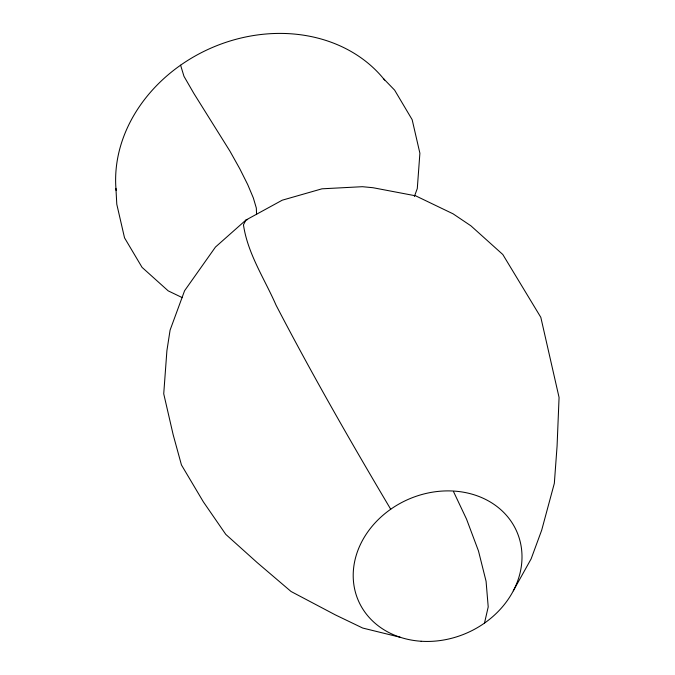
<?xml version="1.0" encoding="UTF-8"?>
<svg xmlns="http://www.w3.org/2000/svg" width="675" height="675" viewBox="0 0 675 675"><rect width="100%" height="100%" fill="white"/><g stroke="black" fill="none" stroke-linecap="round" stroke-linejoin="round"><path stroke-width="1.01" d="M484.49 623.101L488.211 606.926L486.076 581.276L478.482 550.969L466.543 519.142L453.465 491.493M414.382 196.45L417.293 188.528L419.892 153.225L412.155 119.669L394.622 90.129L383.366 78.503M513.295 590.853L531.132 558.866L541.688 530.187L554.335 483.334L557.077 446.023L559.069 397.457L540.818 317.326L502.807 254.5L470.905 225.821L453.094 213.84L415.648 195.826L372.997 187.718L362.391 186.697L321.975 188.814L282.251 200.188L245.919 220.058L215.468 247.05L184.57 290.756L170.092 330.109L166.902 350.713L163.73 393.795L173.171 434.751L181.448 464.957L203.361 501.854L225.779 534.381L257.141 562.562L291.052 591.494L335.424 614.925L362.72 628.054L400.275 637.284M247.657 219.586L245.919 220.058L243.464 224.817C247.657 253.741 264.575 278.817 276.058 305.176C312.069 374.414 350.873 442.142 390.715 509.237M182.326 297.658L168.202 290.866L142.062 267.368L124.529 237.828L116.792 204.263L115.931 188.367M180.596 65.18L183.971 76.3L193.852 93.42L229.947 151.166L239.811 168.809L247.725 184.613L253.328 197.902L256.323 208.018L256.576 214.591M116.108 190.434A149.673 126.377 -23.6 0 1 214.827 46.465A149.673 126.377 -23.6 0 1 384.666 80.106M421.132 641.25A86.408 72.959 -23.6 0 0 517.523 533.334A86.408 72.959 -23.6 0 0 374.152 523.918A86.408 72.959 -23.6 0 0 421.132 641.25"/></g></svg>
